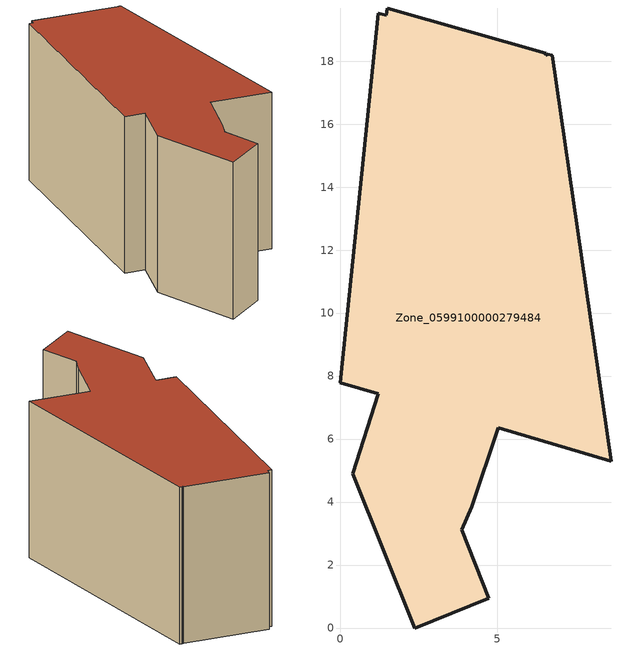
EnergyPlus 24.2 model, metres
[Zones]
Zone_0599100000279484
 floor ground (C_G): 1.5,19.69 6.53,18.24 6.54,18.19 6.6,18.22 6.74,18.18 8.62,5.3 5.02,6.35 4.18,3.85 3.86,3.12 4.72,0.94 2.38,0 0.4,4.9 1.22,7.44 0,7.78 1.21,19.52 1.47,19.46 z0
 wall outside (C_F): 8.62,5.3 6.74,18.18 6.6,18.22 6.54,18.19 6.53,18.24 1.5,19.69 1.47,19.46 1.21,19.52 0,7.78 1.22,7.44 0.4,4.9 2.38,0 4.72,0.94 3.86,3.12 4.18,3.85 5.02,6.35 8.62,5.3 z0:10.6
 roof outside (C_R): 6.53,18.24 1.5,19.69 1.47,19.46 1.21,19.52 0,7.78 1.22,7.44 0.4,4.9 2.38,0 4.72,0.94 3.86,3.12 4.18,3.85 5.02,6.35 8.62,5.3 6.74,18.18 6.6,18.22 6.54,18.19 z10.6
[BUILDING]
Pand.0599100000279484: North Axis=0; Terrain=City; Loads Convergence Tolerance Value=0.04; Temperature Convergence Tolerance Value=0.4; Solar Distribution=FullExterior; Maximum Number of Warmup Days=25; Minimum Number of Warmup Days=1
[Site:Location]
Rotterdam.The.Hague.AP_ZH_NLD Design_Conditions: Latitude=51.96; Longitude=4.45; Time Zone=1; Elevation=-4.5
[SITE:GROUNDTEMPERATURE:BUILDINGSURFACE]
18, 18, 18, 18, 18, 18, 18, 18, 18, 18, 18, 18
[MATERIAL] Thermal Absorptance=0.9; Solar Absorptance=0.7; Visible Absorptance=0.7
Name | Roughness | Thickness | Conductivity | Density | Specific Heat
G.TI.1946 | MediumSmooth | 0.15 | 1 | 540 | 1210
F.TI.1946 | Rough | 0.3 | 0.857143 | 1920 | 840
R.TI.1946 | MediumRough | 0.2 | 0.1 | 1500 | 1000
[CONSTRUCTION]
C_G: G.TI.1946
C_F: F.TI.1946
C_R: R.TI.1946
[ZONE]
Zone_0599100000279484: Type=1; Multiplier=1; Ceiling Height=Autocalculate; Volume=Autocalculate; Floor Area=autocalculate; Part of Total Floor Area=Yes
[ZONEINFILTRATION:DESIGNFLOWRATE]
Infil_Zone_0599100000279484: Zone or ZoneList or Space or SpaceList=Zone_0599100000279484; Schedule=AlwaysOn; Design Flow Rate Calculation Method=Flow/Area; Flow Rate per Floor Area=0.003; Constant Term Coefficient=1; Temperature Term Coefficient=0; Velocity Term Coefficient=0; Velocity Squared Term Coefficient=0
[HVACTEMPLATE:ZONE:IDEALLOADSAIRSYSTEM]
Zone_0599100000279484: Maximum Heating Supply Air Temperature=50; Minimum Cooling Supply Air Temperature=13; Maximum Heating Supply Air Humidity Ratio=0.0156; Minimum Cooling Supply Air Humidity Ratio=0.0077; Heating Limit=NoLimit; Cooling Limit=NoLimit; Dehumidification Control Type=ConstantSensibleHeatRatio; Cooling Sensible Heat Ratio=0.7; Dehumidification Setpoint=60; Humidification Control Type=None; Humidification Setpoint=30; Outdoor Air Method=None; Outdoor Air Flow Rate per Person=0.00944; Outdoor Air Flow Rate per Zone Floor Area=0; Outdoor Air Flow Rate per Zone=0; Demand Controlled Ventilation Type=None; Outdoor Air Economizer Type=NoEconomizer; Heat Recovery Type=None; Sensible Heat Recovery Effectiveness=0.7; Latent Heat Recovery Effectiveness=0.65
[ZONECONTROL:THERMOSTAT]
ThermostatControl_Zone_0599100000279484: Zone or ZoneList=Zone_0599100000279484; Control Type Schedule=DualSetpointControlType; Control 1=Thermostat_Zone_0599100000279484; Temperature Difference Between Cutout And Setpoint=0
[THERMOSTATSETPOINT:DUALSETPOINT]
Thermostat_Zone_0599100000279484: Heating Setpoint Temperature Schedule=HeatingSetpoint_Zone_0599100000279484; Cooling Setpoint Temperature Schedule=CoolingSetpoint_Zone_0599100000279484
[SCHEDULE:COMPACT]
HeatingSetpoint_Zone_0599100000279484: Through: 12/31, For: AllDays, Until: 24:00, 21
CoolingSetpoint_Zone_0599100000279484: Through: 12/31, For: AllDays, Until: 24:00, 24
DualSetpointControlType: Through: 12/31, For: AllDays, Until: 24:00, 4
AlwaysOn: Through: 12/31, For: AllDays, Until: 24:00, 1
